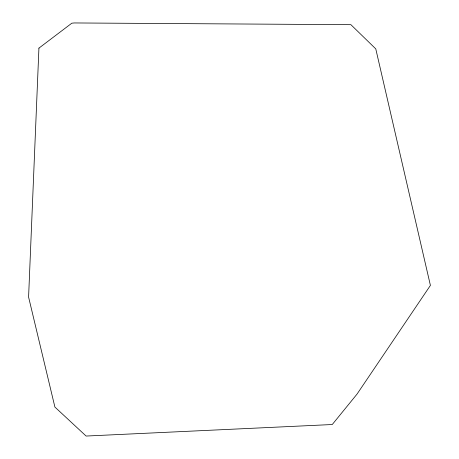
<?xml version="1.0" encoding="UTF-8"?>
<svg xmlns="http://www.w3.org/2000/svg" width="459" height="459" viewBox="0 0 459 459"><rect width="100%" height="100%" fill="white"/><g stroke="black" fill="none" stroke-linecap="round" stroke-linejoin="round"><path stroke-width="0.69" d="M38.929 48.132L28.59 297.082L54.902 407.064L86.114 436.05L332.259 424.523L357.05 394.074L430.41 285.412L375.772 48.872L350.894 24.683L74.283 22.95L71.822 23.191L38.929 48.132"/></g></svg>
